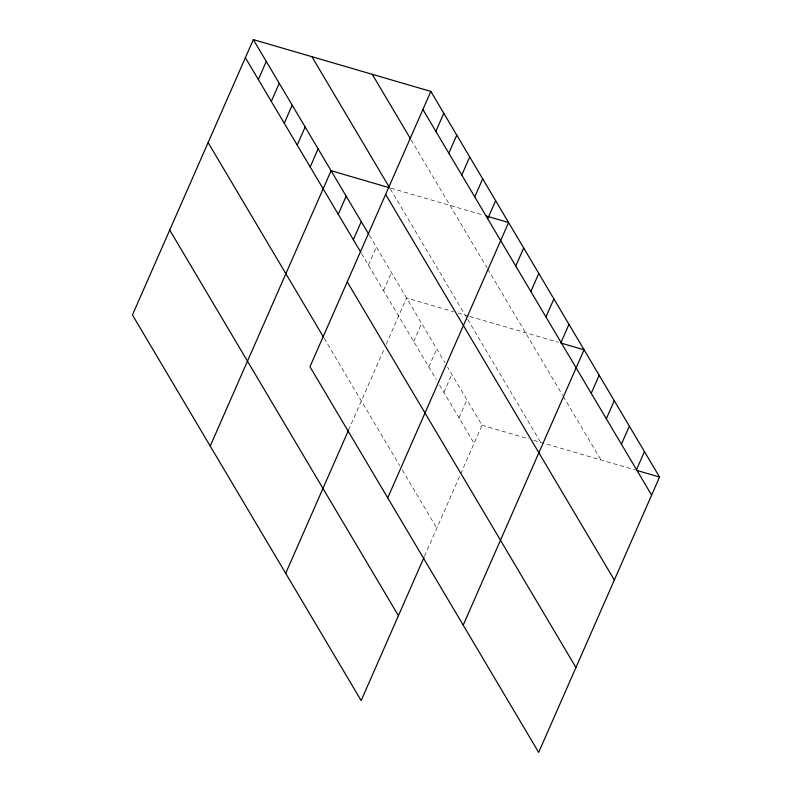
<?xml version="1.0" encoding="UTF-8"?>
<svg xmlns="http://www.w3.org/2000/svg" width="792" height="792" viewBox="0 0 792 792"><rect width="100%" height="100%" fill="white"/><g stroke="black" fill="none" stroke-linecap="round" stroke-linejoin="round"><path stroke-width="0.59" stroke-dasharray="3.96 2.97" d="M368.428 265.152L376.368 247.074M383.526 290.605L391.466 272.527M348.559 430.115L384.209 348.886M386.199 344.352L406.553 297.98L453.42 311.662M413.721 341.51L421.651 323.433M428.809 366.963L436.748 348.886M443.906 392.416L451.846 374.339M459.004 417.869L466.933 399.792M424.522 556.251L460.182 475.012M460.677 473.883L482.031 425.245L447.44 366.914M390.822 188.159L482.823 215.008M458.113 313.028L468.617 316.097M469.785 316.434L558.301 342.273M482.031 425.245L528.898 438.917M533.58 440.283L634.946 469.874M411.137 139.877L487.13 268.003M487.753 269.062L562.607 395.267M563.231 396.327L600.97 459.954M390.288 188.872L467.023 318.255M467.656 319.315L540.609 442.342M369.448 235.412L444.926 362.667M361.508 253.49L436.362 379.685M439.501 384.991L474.101 443.322M324.245 338.382L399.722 465.647M402.237 469.894L436.828 528.214"/><path stroke-width="1.19" d="M430.838 91.417L309.969 366.755L538.679 752.4L659.548 477.051L430.838 91.417L253.321 39.6L132.452 314.949L361.162 700.583L424.027 557.37M258.34 79.527L266.28 61.449M271.3 101.386L279.239 83.309M284.269 123.235L292.198 105.158M297.228 145.085L305.158 127.007M310.187 166.944L318.117 148.866M210.217 446.064L331.086 170.716L389.664 187.813M338.243 214.246L346.173 196.168M353.341 239.699L361.271 221.621M435.857 131.343L443.797 113.266M448.826 153.193L456.756 135.115M285.684 573.329L348.559 430.115M461.785 175.052L469.715 156.974M474.745 196.901L482.675 178.824M487.704 218.75L495.634 200.673M387.733 497.881L508.603 222.532L486.337 216.038M515.76 266.062L523.69 247.985M530.858 291.515L538.788 273.438M545.945 316.968L553.885 298.891M561.043 342.421L568.983 324.344M463.201 625.136L584.07 349.787L560.647 342.956M591.238 393.317L599.168 375.24M606.326 418.77L614.265 400.693M621.423 444.223L629.363 426.145M636.521 469.676L644.45 451.598M636.115 470.21L659.548 477.051M422.898 109.494L651.618 495.129M372.26 74.319L410.523 138.838M311.899 56.697L389.04 186.773M385.635 194.386L614.344 580.031M253.321 39.6L368.815 234.353M245.381 57.677L360.885 252.43M347.233 281.863L575.952 667.498M208.118 142.58L323.611 337.323M169.716 230.046L398.435 615.691"/></g></svg>
